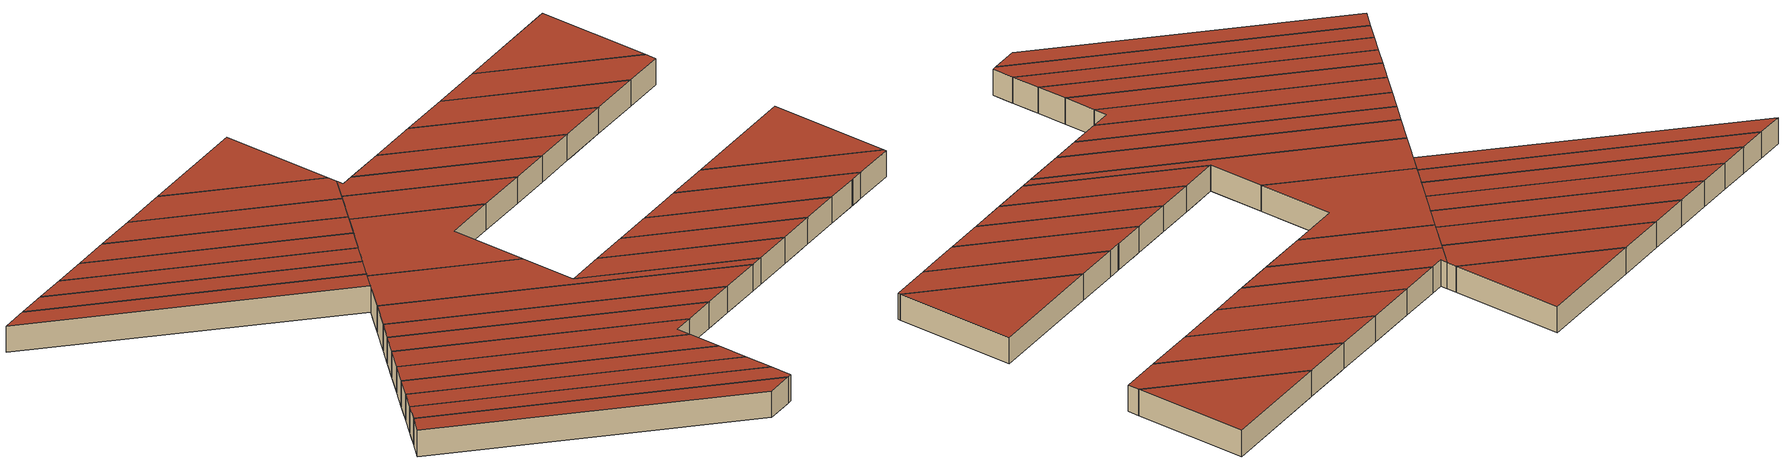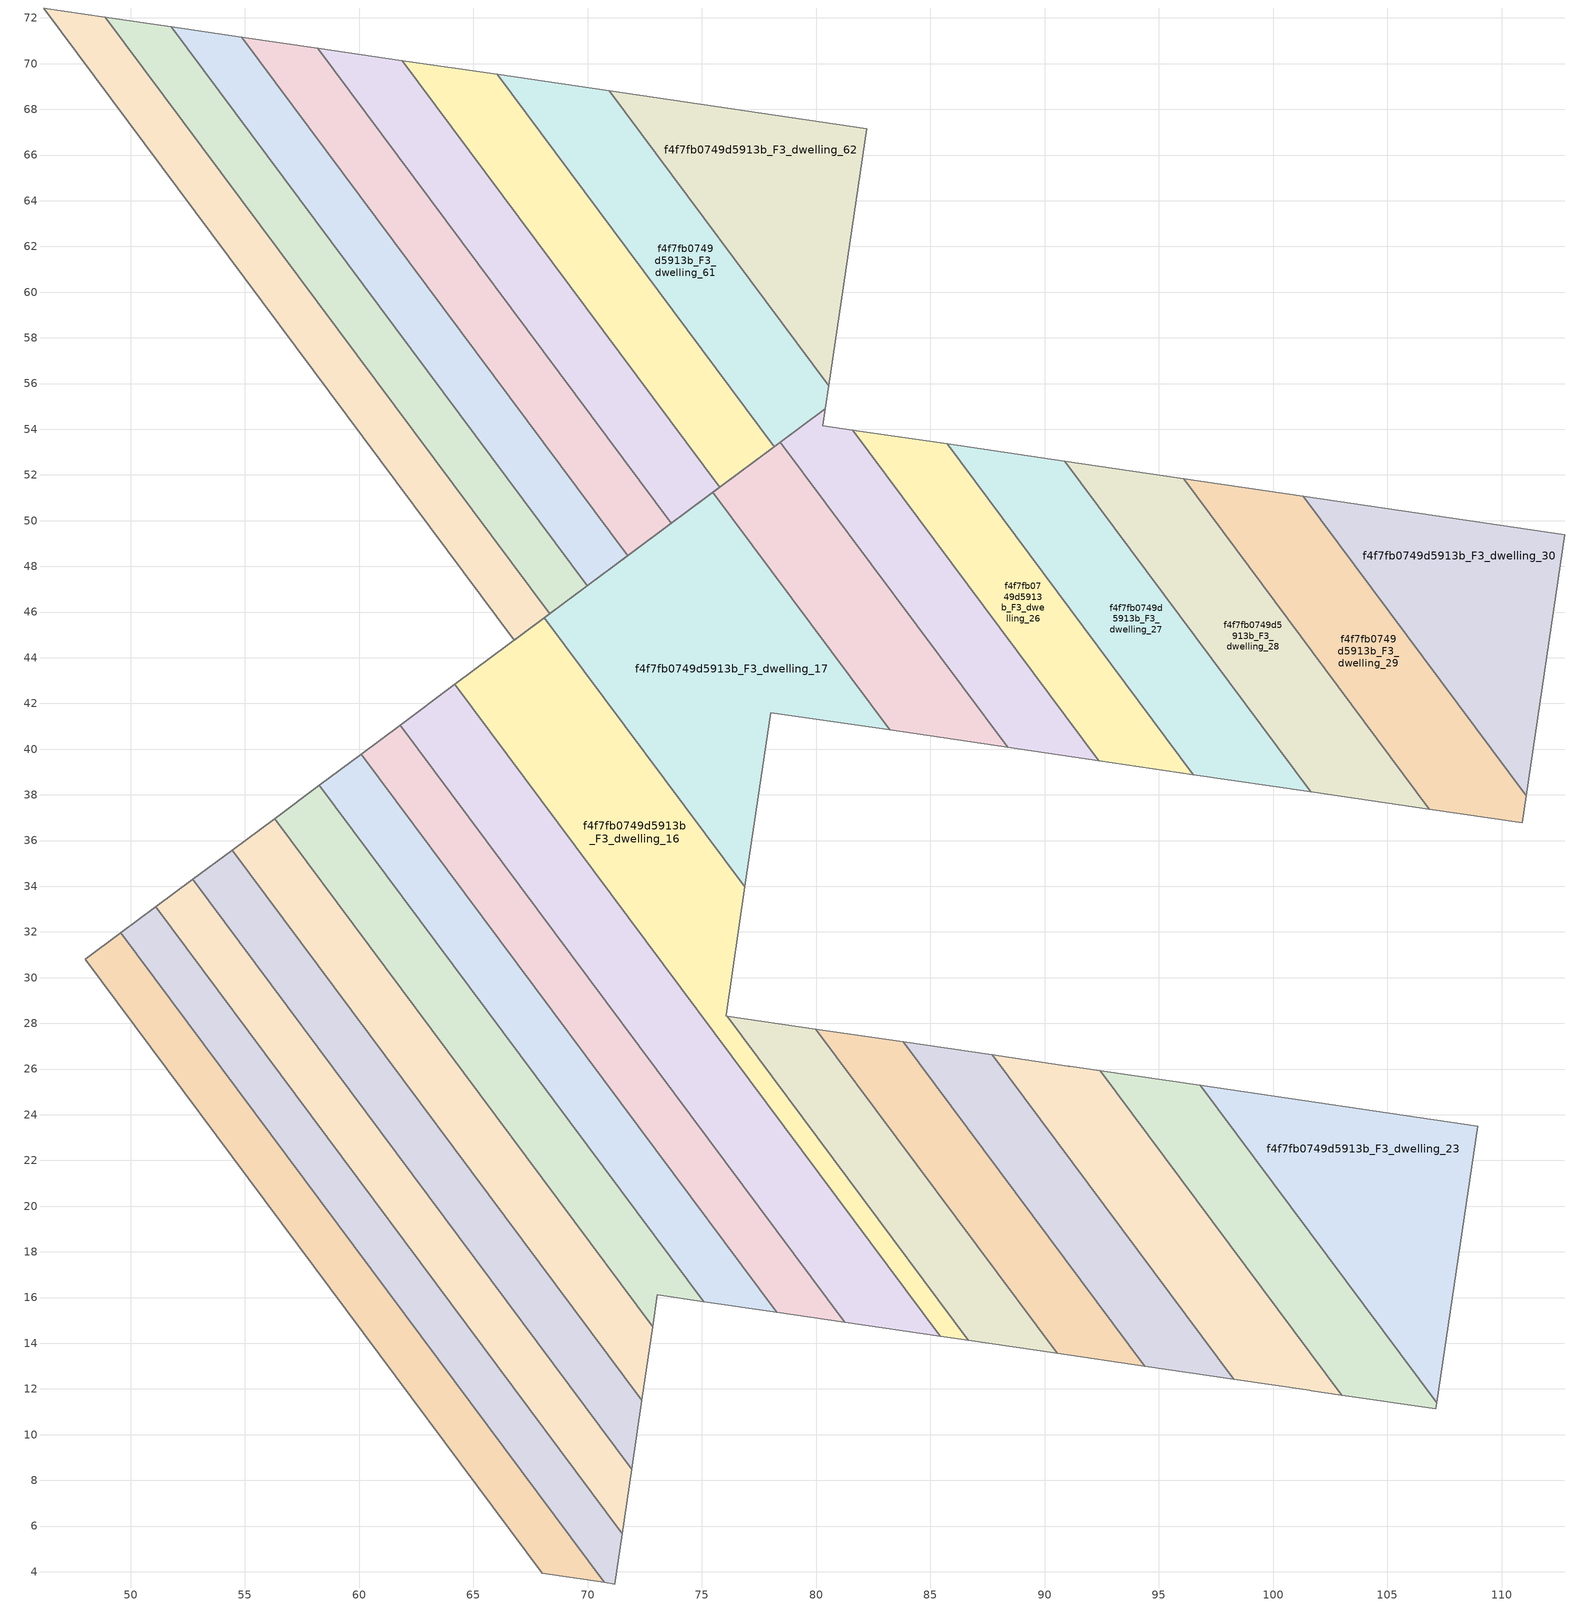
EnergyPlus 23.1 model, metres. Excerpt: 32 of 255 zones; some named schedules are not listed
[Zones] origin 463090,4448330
f4f7fb0749d5913b_F3_dwelling_10
 floor to f4f7fb0749d5913b_F2_dwelling_10 (EU_floor_Construction): 53.84,35.13 72.21,10.44 71.93,8.49 52.72,34.3 z9
 floor to f4f7fb0749d5913b_F2_dwelling_11 (EU_floor_Construction): 54.45,35.58 72.37,11.5 72.21,10.44 53.84,35.13 z9
 wall to f4f7fb0749d5913b_F3_dwelling_11 (EU_wall_Construction): 72.37,11.5 54.45,35.58 z9:12
 wall adiabatic (EU_wall_Construction): 71.93,8.49 72.37,11.5 / 54.45,35.58 52.72,34.3 z9:12
 wall to f4f7fb0749d5913b_F3_dwelling_9 (EU_wall_Construction): 52.72,34.3 71.93,8.49 z9:12
 roof outside (EU_roof_Construction): 71.93,8.49 72.37,11.5 54.45,35.58 52.72,34.3 z12
f4f7fb0749d5913b_F3_dwelling_11
 floor to f4f7fb0749d5913b_F2_dwelling_11 (EU_floor_Construction): 55.59,36.43 72.66,13.49 72.37,11.5 54.45,35.58 z9
 floor to f4f7fb0749d5913b_F2_dwelling_12 (EU_floor_Construction): 56.3,36.96 72.85,14.73 72.66,13.49 55.59,36.43 z9
 wall to f4f7fb0749d5913b_F3_dwelling_12 (EU_wall_Construction): 72.85,14.73 56.3,36.96 z9:12
 wall adiabatic (EU_wall_Construction): 72.37,11.5 72.85,14.73 / 56.3,36.96 54.45,35.58 z9:12
 roof outside (EU_roof_Construction): 72.37,11.5 72.85,14.73 56.3,36.96 54.45,35.58 z12
f4f7fb0749d5913b_F3_dwelling_12
 floor to f4f7fb0749d5913b_F2_dwelling_12 (EU_floor_Construction): 57.48,37.84 73.71,16.02 73.05,16.12 72.85,14.73 56.3,36.96 z9
 floor to f4f7fb0749d5913b_F2_dwelling_13 (EU_floor_Construction): 58.26,38.42 75.08,15.82 73.71,16.02 57.48,37.84 z9
 wall adiabatic (EU_wall_Construction): 58.26,38.42 56.3,36.96 / 72.85,14.73 73.05,16.12 75.08,15.82 z9:12
 wall to f4f7fb0749d5913b_F3_dwelling_13 (EU_wall_Construction): 75.08,15.82 58.26,38.42 z9:12
 roof outside (EU_roof_Construction): 75.08,15.82 58.26,38.42 56.3,36.96 72.85,14.73 73.05,16.12 z12
f4f7fb0749d5913b_F3_dwelling_13
 floor to f4f7fb0749d5913b_F2_dwelling_13 (EU_floor_Construction): 59.31,39.2 76.91,15.56 75.08,15.82 58.26,38.42 z9
 floor to f4f7fb0749d5913b_F2_dwelling_14 (EU_floor_Construction): 60.09,39.78 78.28,15.36 76.91,15.56 59.31,39.2 z9
 wall adiabatic (EU_wall_Construction): 75.08,15.82 78.28,15.36 60.09,39.78 58.26,38.42 z9:12
 roof outside (EU_roof_Construction): 78.28,15.36 60.09,39.78 58.26,38.42 75.08,15.82 z12
f4f7fb0749d5913b_F3_dwelling_14
 floor to f4f7fb0749d5913b_F2_dwelling_14 (EU_floor_Construction): 61.01,40.47 79.88,15.12 78.28,15.36 60.09,39.78 z9
 floor to f4f7fb0749d5913b_F2_dwelling_15 (EU_floor_Construction): 61.8,41.05 81.24,14.92 79.88,15.12 61.01,40.47 z9
 wall to f4f7fb0749d5913b_F3_dwelling_15 (EU_wall_Construction): 81.24,14.92 61.79,41.05 z9:12
 wall adiabatic (EU_wall_Construction): 61.79,41.05 60.09,39.78 78.28,15.36 81.24,14.92 z9:12
 roof outside (EU_roof_Construction): 81.24,14.92 61.79,41.05 60.09,39.78 78.28,15.36 z12
f4f7fb0749d5913b_F3_dwelling_15
 floor to f4f7fb0749d5913b_F2_dwelling_15 (EU_floor_Construction): 62.61,41.65 82.66,14.71 81.24,14.92 61.8,41.05 z9
 floor to f4f7fb0749d5913b_F2_dwelling_16 (EU_floor_Construction): 64.2,42.84 64.11,42.77 85.28,14.33 82.66,14.71 62.61,41.65 z9
 floor to f4f7fb0749d5913b_F2_dwelling_17 (EU_floor_Construction): 64.2,42.84 76,26.97 75.98,26.83 64.11,42.77 z9
 floor to f4f7fb0749d5913b_F2_dwelling_18 (EU_floor_Construction): 76,26.97 85.43,14.31 85.28,14.33 75.98,26.83 z9
 wall to f4f7fb0749d5913b_F3_dwelling_16 (EU_wall_Construction): 85.43,14.31 64.2,42.84 z9:12
 wall adiabatic (EU_wall_Construction): 81.24,14.92 85.43,14.31 / 64.2,42.84 61.79,41.05 z9:12
 roof outside (EU_roof_Construction): 85.43,14.31 64.2,42.84 61.79,41.05 81.24,14.92 z12
f4f7fb0749d5913b_F3_dwelling_16
 floor to f4f7fb0749d5913b_F2_dwelling_17 (EU_floor_Construction): 68.11,45.75 76.88,33.97 76.05,28.33 76.1,28.32 76.18,28.21 76.18,28.16 75.88,28.2 75.84,27.9 75.73,27.92 75.82,27.8 75.76,27.38 76.01,27.04 76,26.97 64.2,42.84 z9
 floor to f4f7fb0749d5913b_F2_dwelling_18 (EU_floor_Construction): 76.18,28.21 86.66,14.13 85.43,14.31 76,26.97 76.01,27.04 75.76,27.38 75.82,27.8 75.73,27.92 75.84,27.9 75.88,28.2 76.18,28.16 z9
 wall to f4f7fb0749d5913b_F3_dwelling_17 (EU_wall_Construction): 76.88,33.97 68.11,45.75 z9:12
 wall adiabatic (EU_wall_Construction): 76.1,28.32 76.05,28.33 76.06,28.38 76.88,33.97 / 85.43,14.31 86.66,14.12 / 68.11,45.75 64.2,42.84 z9:12
 wall to f4f7fb0749d5913b_F3_dwelling_18 (EU_wall_Construction): 86.66,14.12 76.1,28.32 z9:12
 roof outside (EU_roof_Construction): 86.66,14.12 76.1,28.32 76.05,28.33 76.06,28.38 76.88,33.97 68.11,45.75 64.2,42.84 85.43,14.31 z12
f4f7fb0749d5913b_F3_dwelling_17
 floor to f4f7fb0749d5913b_F2_dwelling_25 (EU_floor_Construction): 75.48,51.23 83.21,40.84 78,41.6 77.16,35.86 77.15,35.79 69.15,46.53 z9
 floor to f4f7fb0749d5913b_F2_dwelling_17 (EU_floor_Construction): 69.15,46.53 77.15,35.79 76.88,33.97 68.11,45.75 z9
 wall to f4f7fb0749d5913b_F3_dwelling_24 (EU_wall_Construction): 83.21,40.84 75.48,51.23 z9:12
 wall adiabatic (EU_wall_Construction): 76.88,33.97 78,41.6 83.21,40.84 / 75.48,51.23 68.11,45.75 z9:12
 roof outside (EU_roof_Construction): 76.88,33.97 78,41.6 83.21,40.84 75.48,51.23 68.11,45.75 z12
f4f7fb0749d5913b_F3_dwelling_18
 floor to f4f7fb0749d5913b_F2_dwelling_18 (EU_floor_Construction): 78.88,27.91 89.44,13.72 86.66,14.13 76.18,28.21 76.2,28.3 z9
 floor to f4f7fb0749d5913b_F2_dwelling_19 (EU_floor_Construction): 79.99,27.75 90.56,13.55 89.44,13.72 78.88,27.91 z9
 wall adiabatic (EU_wall_Construction): 79.99,27.75 76.1,28.32 / 86.66,14.12 90.56,13.55 z9:12
 wall to f4f7fb0749d5913b_F3_dwelling_19 (EU_wall_Construction): 90.56,13.55 79.99,27.75 z9:12
 roof outside (EU_roof_Construction): 90.56,13.55 79.99,27.75 76.1,28.32 86.66,14.12 z12
f4f7fb0749d5913b_F3_dwelling_19
 floor to f4f7fb0749d5913b_F2_dwelling_19 (EU_floor_Construction): 82.28,27.41 92.84,13.22 90.56,13.55 79.99,27.75 z9
 floor adiabatic (EU_floor_Construction): 83.81,27.19 94.37,12.99 92.84,13.22 82.28,27.41 z9
 wall adiabatic (EU_wall_Construction): 83.81,27.19 79.99,27.75 / 90.56,13.55 94.37,12.99 z9:12
 wall to f4f7fb0749d5913b_F3_dwelling_20 (EU_wall_Construction): 94.37,12.99 83.81,27.19 z9:12
 roof outside (EU_roof_Construction): 94.37,12.99 83.81,27.19 79.99,27.75 90.56,13.55 z12
f4f7fb0749d5913b_F3_dwelling_20
 floor to f4f7fb0749d5913b_F2_dwelling_21 (EU_floor_Construction): 87.71,26.62 98.27,12.42 96.15,12.74 85.58,26.93 z9
 floor adiabatic (EU_floor_Construction): 85.58,26.93 96.15,12.74 94.37,12.99 83.81,27.19 z9
 wall adiabatic (EU_wall_Construction): 87.71,26.62 83.81,27.19 / 94.37,12.99 98.27,12.42 z9:12
 wall to f4f7fb0749d5913b_F3_dwelling_21 (EU_wall_Construction): 98.27,12.42 87.71,26.62 z9:12
 roof outside (EU_roof_Construction): 98.27,12.42 87.71,26.62 83.81,27.19 94.37,12.99 z12
f4f7fb0749d5913b_F3_dwelling_21
 floor to f4f7fb0749d5913b_F2_dwelling_22 (EU_floor_Construction): 91.82,26.02 102.38,11.82 99.33,12.27 99.26,12.28 88.69,26.47 88.76,26.46 91.04,26.13 91.11,26.12 z9
 floor to f4f7fb0749d5913b_F2_dwelling_21 (EU_floor_Construction): 88.69,26.47 99.26,12.28 98.27,12.42 87.71,26.62 z9
 floor adiabatic (EU_floor_Construction): 92.43,25.92 103,11.73 102.38,11.82 91.82,26.02 z9
 wall adiabatic (EU_wall_Construction): 98.27,12.42 101.6,11.93 101.67,11.92 103,11.73 / 92.43,25.92 91.11,26.12 91.04,26.13 87.71,26.62 z9:12
 wall to f4f7fb0749d5913b_F3_dwelling_22 (EU_wall_Construction): 103,11.73 92.43,25.92 z9:12
 roof outside (EU_roof_Construction): 103,11.73 92.43,25.92 91.11,26.12 91.04,26.13 87.71,26.62 98.27,12.42 101.6,11.93 101.67,11.92 z12
f4f7fb0749d5913b_F3_dwelling_22
 floor adiabatic (EU_floor_Construction): 95.06,25.54 105.62,11.34 103,11.73 92.43,25.92 z9
 floor to f4f7fb0749d5913b_F2_dwelling_24 (EU_floor_Construction): 96.81,25.28 107.15,11.39 107.11,11.13 105.62,11.34 95.06,25.54 z9
 wall to f4f7fb0749d5913b_F3_dwelling_23 (EU_wall_Construction): 107.15,11.39 96.81,25.28 z9:12
 wall adiabatic (EU_wall_Construction): 103,11.73 107.11,11.13 107.15,11.39 / 96.81,25.28 92.43,25.92 z9:12
 roof outside (EU_roof_Construction): 107.11,11.13 107.15,11.39 96.81,25.28 92.43,25.92 103,11.73 z12
f4f7fb0749d5913b_F3_dwelling_23
 floor to f4f7fb0749d5913b_F2_dwelling_24 (EU_floor_Construction): 108.95,23.5 107.15,11.39 96.81,25.28 z9
 wall adiabatic (EU_wall_Construction): 107.15,11.39 108.95,23.5 96.81,25.28 z9:12
 roof outside (EU_roof_Construction): 107.15,11.39 108.95,23.5 96.81,25.28 z12
f4f7fb0749d5913b_F3_dwelling_24
 floor to f4f7fb0749d5913b_F2_dwelling_26 (EU_floor_Construction): 78.44,53.44 88.38,40.08 84.57,40.64 76.26,51.82 77.42,52.68 77.45,52.7 z9
 floor to f4f7fb0749d5913b_F2_dwelling_25 (EU_floor_Construction): 76.26,51.82 84.57,40.64 83.21,40.84 75.48,51.23 75.78,51.46 75.82,51.49 z9
 wall to f4f7fb0749d5913b_F3_dwelling_25 (EU_wall_Construction): 88.38,40.08 78.44,53.44 z9:12
 wall adiabatic (EU_wall_Construction): 83.21,40.84 88.38,40.08 / 78.44,53.44 75.48,51.23 z9:12
 roof outside (EU_roof_Construction): 88.38,40.08 78.44,53.44 75.48,51.23 83.21,40.84 z12
f4f7fb0749d5913b_F3_dwelling_25
 floor to f4f7fb0749d5913b_F2_dwelling_26 (EU_floor_Construction): 81.6,53.96 92.37,39.5 88.38,40.08 78.44,53.44 80.4,54.89 80.29,54.16 z9
 wall adiabatic (EU_wall_Construction): 81.6,53.96 80.29,54.16 80.4,54.89 78.44,53.44 / 88.38,40.08 92.37,39.5 z9:12
 wall to f4f7fb0749d5913b_F3_dwelling_26 (EU_wall_Construction): 92.37,39.5 81.6,53.96 z9:12
 roof outside (EU_roof_Construction): 92.37,39.5 81.6,53.96 80.29,54.16 80.4,54.89 78.44,53.44 88.38,40.08 z12
f4f7fb0749d5913b_F3_dwelling_26
 floor adiabatic (EU_floor_Construction): 85.75,53.36 96.52,38.89 92.37,39.5 81.6,53.96 z9
 wall adiabatic (EU_wall_Construction): 85.75,53.36 81.6,53.96 / 92.37,39.5 96.52,38.89 z9:12
 wall to f4f7fb0749d5913b_F3_dwelling_27 (EU_wall_Construction): 96.52,38.89 85.75,53.36 z9:12
 roof outside (EU_roof_Construction): 96.52,38.89 85.75,53.36 81.6,53.96 92.37,39.5 z12
f4f7fb0749d5913b_F3_dwelling_27
 floor to f4f7fb0749d5913b_F2_dwelling_28 (EU_floor_Construction): 90.89,52.6 101.65,38.14 97.12,38.8 86.36,53.27 z9
 floor to f4f7fb0749d5913b_F2_dwelling_27 (EU_floor_Construction): 86.36,53.27 97.12,38.8 96.51,38.89 85.75,53.36 z9
 wall adiabatic (EU_wall_Construction): 90.89,52.6 85.75,53.36 / 96.52,38.89 101.66,38.14 z9:12
 wall to f4f7fb0749d5913b_F3_dwelling_28 (EU_wall_Construction): 101.66,38.14 90.89,52.6 z9:12
 roof outside (EU_roof_Construction): 101.66,38.14 90.89,52.6 85.75,53.36 96.52,38.89 z12
f4f7fb0749d5913b_F3_dwelling_28
 floor adiabatic (EU_floor_Construction): 96.08,51.84 106.84,37.38 102.14,38.07 91.38,52.53 z9
 floor to f4f7fb0749d5913b_F2_dwelling_28 (EU_floor_Construction): 91.38,52.53 102.14,38.07 101.65,38.14 90.89,52.6 z9
 wall adiabatic (EU_wall_Construction): 96.08,51.84 90.89,52.6 / 101.66,38.14 106.84,37.38 z9:12
 wall to f4f7fb0749d5913b_F3_dwelling_29 (EU_wall_Construction): 106.84,37.38 96.08,51.84 z9:12
 roof outside (EU_roof_Construction): 106.84,37.38 96.08,51.84 90.89,52.6 101.66,38.14 z12
f4f7fb0749d5913b_F3_dwelling_29
 floor to f4f7fb0749d5913b_F2_dwelling_30 (EU_floor_Construction): 101.32,51.07 111.08,37.96 110.91,36.78 107.17,37.33 96.4,51.79 z9
 floor adiabatic (EU_floor_Construction): 96.4,51.79 107.17,37.33 106.84,37.38 96.08,51.84 z9
 wall adiabatic (EU_wall_Construction): 106.84,37.38 110.91,36.78 111.08,37.96 / 101.32,51.07 96.08,51.84 z9:12
 wall to f4f7fb0749d5913b_F3_dwelling_30 (EU_wall_Construction): 111.08,37.96 101.32,51.07 z9:12
 roof outside (EU_roof_Construction): 110.91,36.78 111.08,37.96 101.32,51.07 96.08,51.84 106.84,37.38 z12
f4f7fb0749d5913b_F3_dwelling_30
 floor to f4f7fb0749d5913b_F2_dwelling_31 (EU_floor_Construction): 112.77,49.39 111.11,38.14 101.5,51.04 z9
 floor to f4f7fb0749d5913b_F2_dwelling_30 (EU_floor_Construction): 101.5,51.04 111.11,38.14 111.08,37.96 101.32,51.07 z9
 wall adiabatic (EU_wall_Construction): 111.08,37.96 112.77,49.39 101.32,51.07 z9:12
 roof outside (EU_roof_Construction): 111.08,37.96 112.77,49.39 101.32,51.07 z12
f4f7fb0749d5913b_F3_dwelling_55
 floor to f4f7fb0749d5913b_F2_dwelling_56 (EU_floor_Construction): 48.9,72.04 68.34,45.92 66.79,44.77 46.19,72.44 z9
 wall to f4f7fb0749d5913b_F3_dwelling_54 (EU_wall_Construction): 46.19,72.44 66.79,44.77 z9:12
 wall adiabatic (EU_wall_Construction): 48.9,72.04 46.19,72.44 / 66.79,44.77 68.34,45.92 z9:12
 wall to f4f7fb0749d5913b_F3_dwelling_56 (EU_wall_Construction): 68.34,45.92 48.9,72.04 z9:12
 roof outside (EU_roof_Construction): 68.34,45.92 48.9,72.04 46.19,72.44 66.79,44.77 z12
f4f7fb0749d5913b_F3_dwelling_56
 floor to f4f7fb0749d5913b_F2_dwelling_57 (EU_floor_Construction): 51.77,71.62 69.98,47.15 68.34,45.92 48.9,72.04 z9
 wall adiabatic (EU_wall_Construction): 51.77,71.62 48.9,72.04 / 68.34,45.92 69.98,47.15 z9:12
 wall to f4f7fb0749d5913b_F3_dwelling_57 (EU_wall_Construction): 69.98,47.15 51.77,71.62 z9:12
 roof outside (EU_roof_Construction): 69.98,47.15 51.77,71.62 48.9,72.04 68.34,45.92 z12
f4f7fb0749d5913b_F3_dwelling_57
 floor to f4f7fb0749d5913b_F2_dwelling_58 (EU_floor_Construction): 54.85,71.17 71.75,48.46 69.98,47.15 51.77,71.62 z9
 wall adiabatic (EU_wall_Construction): 54.85,71.17 51.77,71.62 / 69.98,47.15 71.75,48.46 z9:12
 wall to f4f7fb0749d5913b_F3_dwelling_58 (EU_wall_Construction): 71.75,48.46 54.85,71.17 z9:12
 roof outside (EU_roof_Construction): 71.75,48.46 54.85,71.17 51.77,71.62 69.98,47.15 z12
f4f7fb0749d5913b_F3_dwelling_58
 floor to f4f7fb0749d5913b_F2_dwelling_59 (EU_floor_Construction): 58.2,70.68 73.67,49.89 71.75,48.46 54.85,71.17 z9
 wall adiabatic (EU_wall_Construction): 58.2,70.68 54.85,71.17 / 71.75,48.46 73.67,49.89 z9:12
 wall to f4f7fb0749d5913b_F3_dwelling_59 (EU_wall_Construction): 73.67,49.89 58.2,70.68 z9:12
 roof outside (EU_roof_Construction): 73.67,49.89 58.2,70.68 54.85,71.17 71.75,48.46 z12
f4f7fb0749d5913b_F3_dwelling_59
 floor to f4f7fb0749d5913b_F2_dwelling_60 (EU_floor_Construction): 61.88,70.14 75.78,51.46 73.67,49.89 58.2,70.68 z9
 wall adiabatic (EU_wall_Construction): 61.88,70.14 58.2,70.68 / 73.67,49.89 75.78,51.46 z9:12
 wall to f4f7fb0749d5913b_F3_dwelling_60 (EU_wall_Construction): 75.78,51.46 61.88,70.14 z9:12
 roof outside (EU_roof_Construction): 75.78,51.46 61.88,70.14 58.2,70.68 73.67,49.89 z12
f4f7fb0749d5913b_F3_dwelling_60
 floor to f4f7fb0749d5913b_F2_dwelling_61 (EU_floor_Construction): 66.04,69.53 78.16,53.23 75.78,51.46 61.88,70.14 z9
 wall adiabatic (EU_wall_Construction): 66.04,69.53 61.88,70.14 / 75.78,51.46 78.16,53.23 z9:12
 wall to f4f7fb0749d5913b_F3_dwelling_61 (EU_wall_Construction): 78.16,53.23 66.04,69.53 z9:12
 roof outside (EU_roof_Construction): 78.16,53.23 66.04,69.53 61.88,70.14 75.78,51.46 z12
f4f7fb0749d5913b_F3_dwelling_61
 floor to f4f7fb0749d5913b_F2_dwelling_62 (EU_floor_Construction): 70.94,68.81 80.54,55.9 80.4,54.89 78.16,53.23 66.04,69.53 z9
 wall adiabatic (EU_wall_Construction): 78.16,53.23 80.4,54.89 80.54,55.9 / 70.94,68.81 66.04,69.53 z9:12
 wall to f4f7fb0749d5913b_F3_dwelling_62 (EU_wall_Construction): 80.54,55.9 70.94,68.81 z9:12
 roof outside (EU_roof_Construction): 80.4,54.89 80.54,55.9 70.94,68.81 66.04,69.53 78.16,53.23 z12
f4f7fb0749d5913b_F3_dwelling_62
 floor to f4f7fb0749d5913b_F2_dwelling_63 (EU_floor_Construction): 82.21,67.16 80.54,55.9 70.94,68.81 z9
 wall adiabatic (EU_wall_Construction): 80.54,55.9 82.21,67.16 70.94,68.81 z9:12
 roof outside (EU_roof_Construction): 80.54,55.9 82.21,67.16 70.94,68.81 z12
f4f7fb0749d5913b_F3_dwelling_7
 floor to f4f7fb0749d5913b_F2_dwelling_7 (EU_floor_Construction): 49.19,31.67 70.07,3.63 68.02,3.93 48.02,30.8 z9
 floor to f4f7fb0749d5913b_F2_dwelling_8 (EU_floor_Construction): 49.58,31.96 70.73,3.53 70.07,3.63 49.19,31.67 z9
 wall to f4f7fb0749d5913b_F3_dwelling_8 (EU_wall_Construction): 70.73,3.53 49.58,31.96 z9:12
 wall adiabatic (EU_wall_Construction): 68.02,3.93 70.73,3.53 / 49.58,31.96 48.02,30.8 z9:12
 wall to f4f7fb0749d5913b_F3_dwelling_6 (EU_wall_Construction): 48.02,30.8 68.02,3.93 z9:12
 roof outside (EU_roof_Construction): 70.73,3.53 49.58,31.96 48.02,30.8 68.02,3.93 z12
f4f7fb0749d5913b_F3_dwelling_8
 floor to f4f7fb0749d5913b_F2_dwelling_8 (EU_floor_Construction): 50.67,32.77 71.4,4.91 71.19,3.46 70.73,3.53 49.58,31.96 z9
 floor to f4f7fb0749d5913b_F2_dwelling_9 (EU_floor_Construction): 51.1,33.09 71.51,5.67 71.4,4.91 50.67,32.77 z9
 wall adiabatic (EU_wall_Construction): 51.1,33.09 49.58,31.96 / 70.73,3.53 71.19,3.46 71.51,5.67 z9:12
 wall to f4f7fb0749d5913b_F3_dwelling_9 (EU_wall_Construction): 71.51,5.67 51.1,33.09 z9:12
 roof outside (EU_roof_Construction): 71.19,3.46 71.51,5.67 51.1,33.09 49.58,31.96 70.73,3.53 z12
f4f7fb0749d5913b_F3_dwelling_9
 floor to f4f7fb0749d5913b_F2_dwelling_9 (EU_floor_Construction): 52.21,33.91 71.79,7.59 71.51,5.67 51.1,33.09 z9
 floor to f4f7fb0749d5913b_F2_dwelling_10 (EU_floor_Construction): 52.72,34.3 71.93,8.49 71.79,7.59 52.21,33.91 z9
 wall adiabatic (EU_wall_Construction): 71.51,5.67 71.93,8.49 / 52.72,34.3 51.1,33.09 z9:12
 roof outside (EU_roof_Construction): 71.51,5.67 71.93,8.49 52.72,34.3 51.1,33.09 z12
[Building]
EU S2 Campaign: North Axis=0; Terrain=City; Solar Distribution=FullExterior
[Site:Location]
Yerevan-Zvartnots.Intl.AP: Latitude=40.15; Longitude=44.383; Time Zone=4; Elevation=854
[SizingPeriod:WeatherFileDays]
AnnualSizingPeriod: Begin Month=1; Begin Day of Month=1; End Month=12; End Day of Month=31; Day of Week for Start Day=Monday; Use Weather File Daylight Saving Period=No; Use Weather File Rain and Snow Indicators=No
[MATERIAL]
EU_InternalMass_Material: Roughness=MediumRough; Thickness=0.1; Conductivity=1; Density=1800; Specific Heat=900; Thermal Absorptance=0.9; Solar Absorptance=0.7; Visible Absorptance=0.7
[MATERIAL:NOMASS] Roughness=MediumRough; Thermal Absorptance=0.9; Solar Absorptance=0.7; Visible Absorptance=0.7
Name | Thermal Resistance
EU_wall_NoMass | 1.08488
EU_roof_NoMass | 1.50123
EU_floor_NoMass | 0.493739
[CONSTRUCTION]
EU_wall_Construction: EU_wall_NoMass
EU_roof_Construction: EU_roof_NoMass
EU_floor_Construction: EU_floor_NoMass
EU_InternalMass_Construction: EU_InternalMass_Material
[ZONE] Type=1; Multiplier=1; Ceiling Height=autocalculate; Floor Area=autocalculate; Part of Total Floor Area=Yes
Name | Volume
f4f7fb0749d5913b_F3_dwelling_10 | 200.634
f4f7fb0749d5913b_F3_dwelling_11 | 200.549
f4f7fb0749d5913b_F3_dwelling_12 | 200.558
f4f7fb0749d5913b_F3_dwelling_13 | 200.543
f4f7fb0749d5913b_F3_dwelling_14 | 200.569
f4f7fb0749d5913b_F3_dwelling_15 | 305.764
f4f7fb0749d5913b_F3_dwelling_16 | 295.52
f4f7fb0749d5913b_F3_dwelling_17 | 319.749
f4f7fb0749d5913b_F3_dwelling_18 | 147.716
f4f7fb0749d5913b_F3_dwelling_19 | 144.732
f4f7fb0749d5913b_F3_dwelling_20 | 147.974
f4f7fb0749d5913b_F3_dwelling_21 | 179.305
f4f7fb0749d5913b_F3_dwelling_22 | 166.009
f4f7fb0749d5913b_F3_dwelling_23 | 225.285
f4f7fb0749d5913b_F3_dwelling_24 | 164.028
f4f7fb0749d5913b_F3_dwelling_25 | 152.151
f4f7fb0749d5913b_F3_dwelling_26 | 160.322
f4f7fb0749d5913b_F3_dwelling_27 | 198.729
f4f7fb0749d5913b_F3_dwelling_28 | 200.55
f4f7fb0749d5913b_F3_dwelling_29 | 200.551
f4f7fb0749d5913b_F3_dwelling_30 | 200.554
f4f7fb0749d5913b_F3_dwelling_55 | 194.277
f4f7fb0749d5913b_F3_dwelling_56 | 194.307
f4f7fb0749d5913b_F3_dwelling_57 | 194.298
f4f7fb0749d5913b_F3_dwelling_58 | 194.244
f4f7fb0749d5913b_F3_dwelling_59 | 194.293
f4f7fb0749d5913b_F3_dwelling_60 | 194.303
f4f7fb0749d5913b_F3_dwelling_61 | 194.331
f4f7fb0749d5913b_F3_dwelling_62 | 194.28
f4f7fb0749d5913b_F3_dwelling_7 | 200.606
f4f7fb0749d5913b_F3_dwelling_8 | 200.538
f4f7fb0749d5913b_F3_dwelling_9 | 200.516
[INTERNALMASS] Construction=EU_InternalMass_Construction
Name | Zone or ZoneList | Surface Area
f4f7fb0749d5913b_F3_dwelling_7_EU_InternalMass | f4f7fb0749d5913b_F3_dwelling_7 | 66.8685
f4f7fb0749d5913b_F3_dwelling_8_EU_InternalMass | f4f7fb0749d5913b_F3_dwelling_8 | 66.8459
f4f7fb0749d5913b_F3_dwelling_9_EU_InternalMass | f4f7fb0749d5913b_F3_dwelling_9 | 66.8386
f4f7fb0749d5913b_F3_dwelling_10_EU_InternalMass | f4f7fb0749d5913b_F3_dwelling_10 | 66.878
f4f7fb0749d5913b_F3_dwelling_11_EU_InternalMass | f4f7fb0749d5913b_F3_dwelling_11 | 66.8498
f4f7fb0749d5913b_F3_dwelling_12_EU_InternalMass | f4f7fb0749d5913b_F3_dwelling_12 | 66.8523
f4f7fb0749d5913b_F3_dwelling_13_EU_InternalMass | f4f7fb0749d5913b_F3_dwelling_13 | 66.8476
f4f7fb0749d5913b_F3_dwelling_14_EU_InternalMass | f4f7fb0749d5913b_F3_dwelling_14 | 66.8563
f4f7fb0749d5913b_F3_dwelling_15_EU_InternalMass | f4f7fb0749d5913b_F3_dwelling_15 | 101.928
f4f7fb0749d5913b_F3_dwelling_16_EU_InternalMass | f4f7fb0749d5913b_F3_dwelling_16 | 98.5042
f4f7fb0749d5913b_F3_dwelling_17_EU_InternalMass | f4f7fb0749d5913b_F3_dwelling_17 | 106.587
f4f7fb0749d5913b_F3_dwelling_18_EU_InternalMass | f4f7fb0749d5913b_F3_dwelling_18 | 49.2466
f4f7fb0749d5913b_F3_dwelling_19_EU_InternalMass | f4f7fb0749d5913b_F3_dwelling_19 | 48.2485
f4f7fb0749d5913b_F3_dwelling_20_EU_InternalMass | f4f7fb0749d5913b_F3_dwelling_20 | 49.3129
f4f7fb0749d5913b_F3_dwelling_21_EU_InternalMass | f4f7fb0749d5913b_F3_dwelling_21 | 59.7735
f4f7fb0749d5913b_F3_dwelling_22_EU_InternalMass | f4f7fb0749d5913b_F3_dwelling_22 | 55.3372
f4f7fb0749d5913b_F3_dwelling_23_EU_InternalMass | f4f7fb0749d5913b_F3_dwelling_23 | 75.0932
f4f7fb0749d5913b_F3_dwelling_24_EU_InternalMass | f4f7fb0749d5913b_F3_dwelling_24 | 54.6756
f4f7fb0749d5913b_F3_dwelling_25_EU_InternalMass | f4f7fb0749d5913b_F3_dwelling_25 | 50.7115
f4f7fb0749d5913b_F3_dwelling_26_EU_InternalMass | f4f7fb0749d5913b_F3_dwelling_26 | 53.4406
f4f7fb0749d5913b_F3_dwelling_27_EU_InternalMass | f4f7fb0749d5913b_F3_dwelling_27 | 66.243
f4f7fb0749d5913b_F3_dwelling_28_EU_InternalMass | f4f7fb0749d5913b_F3_dwelling_28 | 66.8499
f4f7fb0749d5913b_F3_dwelling_29_EU_InternalMass | f4f7fb0749d5913b_F3_dwelling_29 | 66.8507
f4f7fb0749d5913b_F3_dwelling_30_EU_InternalMass | f4f7fb0749d5913b_F3_dwelling_30 | 66.8513
f4f7fb0749d5913b_F3_dwelling_55_EU_InternalMass | f4f7fb0749d5913b_F3_dwelling_55 | 64.7588
f4f7fb0749d5913b_F3_dwelling_56_EU_InternalMass | f4f7fb0749d5913b_F3_dwelling_56 | 64.7691
f4f7fb0749d5913b_F3_dwelling_57_EU_InternalMass | f4f7fb0749d5913b_F3_dwelling_57 | 64.7659
f4f7fb0749d5913b_F3_dwelling_58_EU_InternalMass | f4f7fb0749d5913b_F3_dwelling_58 | 64.7479
f4f7fb0749d5913b_F3_dwelling_59_EU_InternalMass | f4f7fb0749d5913b_F3_dwelling_59 | 64.7647
f4f7fb0749d5913b_F3_dwelling_60_EU_InternalMass | f4f7fb0749d5913b_F3_dwelling_60 | 64.7676
f4f7fb0749d5913b_F3_dwelling_61_EU_InternalMass | f4f7fb0749d5913b_F3_dwelling_61 | 64.7771
f4f7fb0749d5913b_F3_dwelling_62_EU_InternalMass | f4f7fb0749d5913b_F3_dwelling_62 | 64.7601
[OTHEREQUIPMENT] Fuel Type=Electricity; Design Level Calculation Method=Watts/Area; Power per Zone Floor Area=1; Fraction Latent=0; Fraction Radiant=0; Fraction Lost=0; Carbon Dioxide Generation Rate=0; EndUse Subcategory=EU_Step8_InternalGains
Name | Zone or ZoneList or Space or SpaceList | Schedule
EU_Step8_InternalGain_f4f7fb0749d5913b_F3_dwelling_7_f000 | f4f7fb0749d5913b_F3_dwelling_7 | EU_Step8_GainSchedule_f4f7fb0749d5913b_F3_dwelling_7_f000
EU_Step8_InternalGain_f4f7fb0749d5913b_F3_dwelling_8_f000 | f4f7fb0749d5913b_F3_dwelling_8 | EU_Step8_GainSchedule_f4f7fb0749d5913b_F3_dwelling_8_f000
EU_Step8_InternalGain_f4f7fb0749d5913b_F3_dwelling_9_f000 | f4f7fb0749d5913b_F3_dwelling_9 | EU_Step8_GainSchedule_f4f7fb0749d5913b_F3_dwelling_9_f000
EU_Step8_InternalGain_f4f7fb0749d5913b_F3_dwelling_10_f000 | f4f7fb0749d5913b_F3_dwelling_10 | EU_Step8_GainSchedule_f4f7fb0749d5913b_F3_dwelling_10_f000
EU_Step8_InternalGain_f4f7fb0749d5913b_F3_dwelling_11_f000 | f4f7fb0749d5913b_F3_dwelling_11 | EU_Step8_GainSchedule_f4f7fb0749d5913b_F3_dwelling_11_f000
EU_Step8_InternalGain_f4f7fb0749d5913b_F3_dwelling_12_f000 | f4f7fb0749d5913b_F3_dwelling_12 | EU_Step8_GainSchedule_f4f7fb0749d5913b_F3_dwelling_12_f000
EU_Step8_InternalGain_f4f7fb0749d5913b_F3_dwelling_13_f000 | f4f7fb0749d5913b_F3_dwelling_13 | EU_Step8_GainSchedule_f4f7fb0749d5913b_F3_dwelling_13_f000
EU_Step8_InternalGain_f4f7fb0749d5913b_F3_dwelling_14_f000 | f4f7fb0749d5913b_F3_dwelling_14 | EU_Step8_GainSchedule_f4f7fb0749d5913b_F3_dwelling_14_f000
EU_Step8_InternalGain_f4f7fb0749d5913b_F3_dwelling_15_f000 | f4f7fb0749d5913b_F3_dwelling_15 | EU_Step8_GainSchedule_f4f7fb0749d5913b_F3_dwelling_15_f000
EU_Step8_InternalGain_f4f7fb0749d5913b_F3_dwelling_16_f000 | f4f7fb0749d5913b_F3_dwelling_16 | EU_Step8_GainSchedule_f4f7fb0749d5913b_F3_dwelling_16_f000
EU_Step8_InternalGain_f4f7fb0749d5913b_F3_dwelling_17_f000 | f4f7fb0749d5913b_F3_dwelling_17 | EU_Step8_GainSchedule_f4f7fb0749d5913b_F3_dwelling_17_f000
EU_Step8_InternalGain_f4f7fb0749d5913b_F3_dwelling_18_f000 | f4f7fb0749d5913b_F3_dwelling_18 | EU_Step8_GainSchedule_f4f7fb0749d5913b_F3_dwelling_18_f000
EU_Step8_InternalGain_f4f7fb0749d5913b_F3_dwelling_19_f000 | f4f7fb0749d5913b_F3_dwelling_19 | EU_Step8_GainSchedule_f4f7fb0749d5913b_F3_dwelling_19_f000
EU_Step8_InternalGain_f4f7fb0749d5913b_F3_dwelling_20_f000 | f4f7fb0749d5913b_F3_dwelling_20 | EU_Step8_GainSchedule_f4f7fb0749d5913b_F3_dwelling_20_f000
EU_Step8_InternalGain_f4f7fb0749d5913b_F3_dwelling_21_f000 | f4f7fb0749d5913b_F3_dwelling_21 | EU_Step8_GainSchedule_f4f7fb0749d5913b_F3_dwelling_21_f000
EU_Step8_InternalGain_f4f7fb0749d5913b_F3_dwelling_22_f000 | f4f7fb0749d5913b_F3_dwelling_22 | EU_Step8_GainSchedule_f4f7fb0749d5913b_F3_dwelling_22_f000
EU_Step8_InternalGain_f4f7fb0749d5913b_F3_dwelling_23_f000 | f4f7fb0749d5913b_F3_dwelling_23 | EU_Step8_GainSchedule_f4f7fb0749d5913b_F3_dwelling_23_f000
EU_Step8_InternalGain_f4f7fb0749d5913b_F3_dwelling_24_f000 | f4f7fb0749d5913b_F3_dwelling_24 | EU_Step8_GainSchedule_f4f7fb0749d5913b_F3_dwelling_24_f000
EU_Step8_InternalGain_f4f7fb0749d5913b_F3_dwelling_25_f000 | f4f7fb0749d5913b_F3_dwelling_25 | EU_Step8_GainSchedule_f4f7fb0749d5913b_F3_dwelling_25_f000
EU_Step8_InternalGain_f4f7fb0749d5913b_F3_dwelling_26_f000 | f4f7fb0749d5913b_F3_dwelling_26 | EU_Step8_GainSchedule_f4f7fb0749d5913b_F3_dwelling_26_f000
EU_Step8_InternalGain_f4f7fb0749d5913b_F3_dwelling_27_f000 | f4f7fb0749d5913b_F3_dwelling_27 | EU_Step8_GainSchedule_f4f7fb0749d5913b_F3_dwelling_27_f000
EU_Step8_InternalGain_f4f7fb0749d5913b_F3_dwelling_28_f000 | f4f7fb0749d5913b_F3_dwelling_28 | EU_Step8_GainSchedule_f4f7fb0749d5913b_F3_dwelling_28_f000
EU_Step8_InternalGain_f4f7fb0749d5913b_F3_dwelling_29_f000 | f4f7fb0749d5913b_F3_dwelling_29 | EU_Step8_GainSchedule_f4f7fb0749d5913b_F3_dwelling_29_f000
EU_Step8_InternalGain_f4f7fb0749d5913b_F3_dwelling_30_f000 | f4f7fb0749d5913b_F3_dwelling_30 | EU_Step8_GainSchedule_f4f7fb0749d5913b_F3_dwelling_30_f000
EU_Step8_InternalGain_f4f7fb0749d5913b_F3_dwelling_55_f000 | f4f7fb0749d5913b_F3_dwelling_55 | EU_Step8_GainSchedule_f4f7fb0749d5913b_F3_dwelling_55_f000
EU_Step8_InternalGain_f4f7fb0749d5913b_F3_dwelling_56_f000 | f4f7fb0749d5913b_F3_dwelling_56 | EU_Step8_GainSchedule_f4f7fb0749d5913b_F3_dwelling_56_f000
EU_Step8_InternalGain_f4f7fb0749d5913b_F3_dwelling_57_f000 | f4f7fb0749d5913b_F3_dwelling_57 | EU_Step8_GainSchedule_f4f7fb0749d5913b_F3_dwelling_57_f000
EU_Step8_InternalGain_f4f7fb0749d5913b_F3_dwelling_58_f000 | f4f7fb0749d5913b_F3_dwelling_58 | EU_Step8_GainSchedule_f4f7fb0749d5913b_F3_dwelling_58_f000
EU_Step8_InternalGain_f4f7fb0749d5913b_F3_dwelling_59_f000 | f4f7fb0749d5913b_F3_dwelling_59 | EU_Step8_GainSchedule_f4f7fb0749d5913b_F3_dwelling_59_f000
EU_Step8_InternalGain_f4f7fb0749d5913b_F3_dwelling_60_f000 | f4f7fb0749d5913b_F3_dwelling_60 | EU_Step8_GainSchedule_f4f7fb0749d5913b_F3_dwelling_60_f000
EU_Step8_InternalGain_f4f7fb0749d5913b_F3_dwelling_61_f000 | f4f7fb0749d5913b_F3_dwelling_61 | EU_Step8_GainSchedule_f4f7fb0749d5913b_F3_dwelling_61_f000
EU_Step8_InternalGain_f4f7fb0749d5913b_F3_dwelling_62_f000 | f4f7fb0749d5913b_F3_dwelling_62 | EU_Step8_GainSchedule_f4f7fb0749d5913b_F3_dwelling_62_f000
[ZONEVENTILATION:DESIGNFLOWRATE] Schedule=EU_AlwaysOn; Design Flow Rate Calculation Method=AirChanges/Hour; Air Changes per Hour=0.540096; Ventilation Type=Natural; Fan Pressure Rise=0; Fan Total Efficiency=1; Constant Term Coefficient=1; Temperature Term Coefficient=0; Velocity Term Coefficient=0; Velocity Squared Term Coefficient=0; Minimum Indoor Temperature=-100; Maximum Indoor Temperature=100; Delta Temperature=-100; Minimum Outdoor Temperature=-100; Maximum Outdoor Temperature=100; Maximum Wind Speed=40
Name | Zone or ZoneList or Space or SpaceList
EU_ConstantAir_f4f7fb0749d5913b_F3_dwelling_7 | f4f7fb0749d5913b_F3_dwelling_7
EU_ConstantAir_f4f7fb0749d5913b_F3_dwelling_8 | f4f7fb0749d5913b_F3_dwelling_8
EU_ConstantAir_f4f7fb0749d5913b_F3_dwelling_9 | f4f7fb0749d5913b_F3_dwelling_9
EU_ConstantAir_f4f7fb0749d5913b_F3_dwelling_10 | f4f7fb0749d5913b_F3_dwelling_10
EU_ConstantAir_f4f7fb0749d5913b_F3_dwelling_11 | f4f7fb0749d5913b_F3_dwelling_11
EU_ConstantAir_f4f7fb0749d5913b_F3_dwelling_12 | f4f7fb0749d5913b_F3_dwelling_12
EU_ConstantAir_f4f7fb0749d5913b_F3_dwelling_13 | f4f7fb0749d5913b_F3_dwelling_13
EU_ConstantAir_f4f7fb0749d5913b_F3_dwelling_14 | f4f7fb0749d5913b_F3_dwelling_14
EU_ConstantAir_f4f7fb0749d5913b_F3_dwelling_15 | f4f7fb0749d5913b_F3_dwelling_15
EU_ConstantAir_f4f7fb0749d5913b_F3_dwelling_16 | f4f7fb0749d5913b_F3_dwelling_16
EU_ConstantAir_f4f7fb0749d5913b_F3_dwelling_17 | f4f7fb0749d5913b_F3_dwelling_17
EU_ConstantAir_f4f7fb0749d5913b_F3_dwelling_18 | f4f7fb0749d5913b_F3_dwelling_18
EU_ConstantAir_f4f7fb0749d5913b_F3_dwelling_19 | f4f7fb0749d5913b_F3_dwelling_19
EU_ConstantAir_f4f7fb0749d5913b_F3_dwelling_20 | f4f7fb0749d5913b_F3_dwelling_20
EU_ConstantAir_f4f7fb0749d5913b_F3_dwelling_21 | f4f7fb0749d5913b_F3_dwelling_21
EU_ConstantAir_f4f7fb0749d5913b_F3_dwelling_22 | f4f7fb0749d5913b_F3_dwelling_22
EU_ConstantAir_f4f7fb0749d5913b_F3_dwelling_23 | f4f7fb0749d5913b_F3_dwelling_23
EU_ConstantAir_f4f7fb0749d5913b_F3_dwelling_24 | f4f7fb0749d5913b_F3_dwelling_24
EU_ConstantAir_f4f7fb0749d5913b_F3_dwelling_25 | f4f7fb0749d5913b_F3_dwelling_25
EU_ConstantAir_f4f7fb0749d5913b_F3_dwelling_26 | f4f7fb0749d5913b_F3_dwelling_26
EU_ConstantAir_f4f7fb0749d5913b_F3_dwelling_27 | f4f7fb0749d5913b_F3_dwelling_27
EU_ConstantAir_f4f7fb0749d5913b_F3_dwelling_28 | f4f7fb0749d5913b_F3_dwelling_28
EU_ConstantAir_f4f7fb0749d5913b_F3_dwelling_29 | f4f7fb0749d5913b_F3_dwelling_29
EU_ConstantAir_f4f7fb0749d5913b_F3_dwelling_30 | f4f7fb0749d5913b_F3_dwelling_30
EU_ConstantAir_f4f7fb0749d5913b_F3_dwelling_55 | f4f7fb0749d5913b_F3_dwelling_55
EU_ConstantAir_f4f7fb0749d5913b_F3_dwelling_56 | f4f7fb0749d5913b_F3_dwelling_56
EU_ConstantAir_f4f7fb0749d5913b_F3_dwelling_57 | f4f7fb0749d5913b_F3_dwelling_57
EU_ConstantAir_f4f7fb0749d5913b_F3_dwelling_58 | f4f7fb0749d5913b_F3_dwelling_58
EU_ConstantAir_f4f7fb0749d5913b_F3_dwelling_59 | f4f7fb0749d5913b_F3_dwelling_59
EU_ConstantAir_f4f7fb0749d5913b_F3_dwelling_60 | f4f7fb0749d5913b_F3_dwelling_60
EU_ConstantAir_f4f7fb0749d5913b_F3_dwelling_61 | f4f7fb0749d5913b_F3_dwelling_61
EU_ConstantAir_f4f7fb0749d5913b_F3_dwelling_62 | f4f7fb0749d5913b_F3_dwelling_62
[HVACTEMPLATE:ZONE:IDEALLOADSAIRSYSTEM] System Availability Schedule=EU_AlwaysOn; Maximum Heating Supply Air Temperature=50; Minimum Cooling Supply Air Temperature=13; Maximum Heating Supply Air Humidity Ratio=0.0156; Minimum Cooling Supply Air Humidity Ratio=0.0077; Heating Limit=NoLimit; Cooling Limit=NoLimit; Heating Availability Schedule=EU_AlwaysOn; Cooling Availability Schedule=EU_CoolingOff; Dehumidification Control Type=ConstantSensibleHeatRatio; Cooling Sensible Heat Ratio=0.7; Dehumidification Setpoint=60; Humidification Control Type=None; Humidification Setpoint=30; Outdoor Air Method=None; Outdoor Air Flow Rate per Person=0.00944; Outdoor Air Flow Rate per Zone Floor Area=0; Outdoor Air Flow Rate per Zone=0; Demand Controlled Ventilation Type=None; Outdoor Air Economizer Type=NoEconomizer; Heat Recovery Type=None; Sensible Heat Recovery Effectiveness=0.7; Latent Heat Recovery Effectiveness=0.65
Name | Template Thermostat
f4f7fb0749d5913b_F3_dwelling_7 | EU_HeatOnly_f4f7fb0749d5913b_F3_dwelling_7
f4f7fb0749d5913b_F3_dwelling_8 | EU_HeatOnly_f4f7fb0749d5913b_F3_dwelling_8
f4f7fb0749d5913b_F3_dwelling_9 | EU_HeatOnly_f4f7fb0749d5913b_F3_dwelling_9
f4f7fb0749d5913b_F3_dwelling_10 | EU_HeatOnly_f4f7fb0749d5913b_F3_dwelling_10
f4f7fb0749d5913b_F3_dwelling_11 | EU_HeatOnly_f4f7fb0749d5913b_F3_dwelling_11
f4f7fb0749d5913b_F3_dwelling_12 | EU_HeatOnly_f4f7fb0749d5913b_F3_dwelling_12
f4f7fb0749d5913b_F3_dwelling_13 | EU_HeatOnly_f4f7fb0749d5913b_F3_dwelling_13
f4f7fb0749d5913b_F3_dwelling_14 | EU_HeatOnly_f4f7fb0749d5913b_F3_dwelling_14
f4f7fb0749d5913b_F3_dwelling_15 | EU_HeatOnly_f4f7fb0749d5913b_F3_dwelling_15
f4f7fb0749d5913b_F3_dwelling_16 | EU_HeatOnly_f4f7fb0749d5913b_F3_dwelling_16
f4f7fb0749d5913b_F3_dwelling_17 | EU_HeatOnly_f4f7fb0749d5913b_F3_dwelling_17
f4f7fb0749d5913b_F3_dwelling_18 | EU_HeatOnly_f4f7fb0749d5913b_F3_dwelling_18
f4f7fb0749d5913b_F3_dwelling_19 | EU_HeatOnly_f4f7fb0749d5913b_F3_dwelling_19
f4f7fb0749d5913b_F3_dwelling_20 | EU_HeatOnly_f4f7fb0749d5913b_F3_dwelling_20
f4f7fb0749d5913b_F3_dwelling_21 | EU_HeatOnly_f4f7fb0749d5913b_F3_dwelling_21
f4f7fb0749d5913b_F3_dwelling_22 | EU_HeatOnly_f4f7fb0749d5913b_F3_dwelling_22
f4f7fb0749d5913b_F3_dwelling_23 | EU_HeatOnly_f4f7fb0749d5913b_F3_dwelling_23
f4f7fb0749d5913b_F3_dwelling_24 | EU_HeatOnly_f4f7fb0749d5913b_F3_dwelling_24
f4f7fb0749d5913b_F3_dwelling_25 | EU_HeatOnly_f4f7fb0749d5913b_F3_dwelling_25
f4f7fb0749d5913b_F3_dwelling_26 | EU_HeatOnly_f4f7fb0749d5913b_F3_dwelling_26
f4f7fb0749d5913b_F3_dwelling_27 | EU_HeatOnly_f4f7fb0749d5913b_F3_dwelling_27
f4f7fb0749d5913b_F3_dwelling_28 | EU_HeatOnly_f4f7fb0749d5913b_F3_dwelling_28
f4f7fb0749d5913b_F3_dwelling_29 | EU_HeatOnly_f4f7fb0749d5913b_F3_dwelling_29
f4f7fb0749d5913b_F3_dwelling_30 | EU_HeatOnly_f4f7fb0749d5913b_F3_dwelling_30
f4f7fb0749d5913b_F3_dwelling_55 | EU_HeatOnly_f4f7fb0749d5913b_F3_dwelling_55
f4f7fb0749d5913b_F3_dwelling_56 | EU_HeatOnly_f4f7fb0749d5913b_F3_dwelling_56
f4f7fb0749d5913b_F3_dwelling_57 | EU_HeatOnly_f4f7fb0749d5913b_F3_dwelling_57
f4f7fb0749d5913b_F3_dwelling_58 | EU_HeatOnly_f4f7fb0749d5913b_F3_dwelling_58
f4f7fb0749d5913b_F3_dwelling_59 | EU_HeatOnly_f4f7fb0749d5913b_F3_dwelling_59
f4f7fb0749d5913b_F3_dwelling_60 | EU_HeatOnly_f4f7fb0749d5913b_F3_dwelling_60
f4f7fb0749d5913b_F3_dwelling_61 | EU_HeatOnly_f4f7fb0749d5913b_F3_dwelling_61
f4f7fb0749d5913b_F3_dwelling_62 | EU_HeatOnly_f4f7fb0749d5913b_F3_dwelling_62
[SIZING:ZONE] Zone Cooling Design Supply Air Temperature Input Method=SupplyAirTemperature; Zone Cooling Design Supply Air Temperature=13; Zone Heating Design Supply Air Temperature Input Method=SupplyAirTemperature; Zone Heating Design Supply Air Temperature=50; Zone Cooling Design Supply Air Humidity Ratio=0.008; Zone Heating Design Supply Air Humidity Ratio=0.008; Cooling Design Air Flow Method=DesignDay; Cooling Design Air Flow Rate=0; Cooling Minimum Air Flow per Zone Floor Area=0.000762; Cooling Minimum Air Flow=0; Cooling Minimum Air Flow Fraction=0.2; Heating Design Air Flow Method=DesignDay; Heating Design Air Flow Rate=0; Heating Maximum Air Flow per Zone Floor Area=0.002032; Heating Maximum Air Flow=0.141576; Heating Maximum Air Flow Fraction=0.3; Account for Dedicated Outdoor Air System=No; Dedicated Outdoor Air System Control Strategy=NeutralSupplyAir; Dedicated Outdoor Air Low Setpoint Temperature for Design=autosize; Dedicated Outdoor Air High Setpoint Temperature for Design=autosize; Zone Load Sizing Method=Sensible Load Only No Latent Load; Zone Latent Cooling Design Supply Air Humidity Ratio Input Method=HumidityRatioDifference; Zone Cooling Design Supply Air Humidity Ratio Difference=0.005; Zone Latent Heating Design Supply Air Humidity Ratio Input Method=HumidityRatioDifference; Zone Humidification Design Supply Air Humidity Ratio Difference=0.005
f4f7fb0749d5913b_F3_dwelling_7; f4f7fb0749d5913b_F3_dwelling_8; f4f7fb0749d5913b_F3_dwelling_9; f4f7fb0749d5913b_F3_dwelling_10; f4f7fb0749d5913b_F3_dwelling_11; f4f7fb0749d5913b_F3_dwelling_12; f4f7fb0749d5913b_F3_dwelling_13; f4f7fb0749d5913b_F3_dwelling_14; f4f7fb0749d5913b_F3_dwelling_15; f4f7fb0749d5913b_F3_dwelling_16; f4f7fb0749d5913b_F3_dwelling_17; f4f7fb0749d5913b_F3_dwelling_18; f4f7fb0749d5913b_F3_dwelling_19; f4f7fb0749d5913b_F3_dwelling_20; f4f7fb0749d5913b_F3_dwelling_21; f4f7fb0749d5913b_F3_dwelling_22; f4f7fb0749d5913b_F3_dwelling_23; f4f7fb0749d5913b_F3_dwelling_24; f4f7fb0749d5913b_F3_dwelling_25; f4f7fb0749d5913b_F3_dwelling_26; f4f7fb0749d5913b_F3_dwelling_27; f4f7fb0749d5913b_F3_dwelling_28; f4f7fb0749d5913b_F3_dwelling_29; f4f7fb0749d5913b_F3_dwelling_30; f4f7fb0749d5913b_F3_dwelling_55; f4f7fb0749d5913b_F3_dwelling_56; f4f7fb0749d5913b_F3_dwelling_57; f4f7fb0749d5913b_F3_dwelling_58; f4f7fb0749d5913b_F3_dwelling_59; f4f7fb0749d5913b_F3_dwelling_60; f4f7fb0749d5913b_F3_dwelling_61; f4f7fb0749d5913b_F3_dwelling_62
[SCHEDULE:FILE] Column Number=1; Rows to Skip at Top=0; Number of Hours of Data=8760; Column Separator=Comma; Interpolate to Timestep=No; Minutes per Item=60; Adjust Schedule for Daylight Savings=Yes
Name | File
EU_Step8_GainSchedule_f4f7fb0749d5913b_F3_dwelling_7_f000 | ../../schedules/f4f7fb0749d5913b/f4f7fb0749d5913b_F3_dwelling_7_f000_gain.csv
EU_Step8_GainSchedule_f4f7fb0749d5913b_F3_dwelling_8_f000 | ../../schedules/f4f7fb0749d5913b/f4f7fb0749d5913b_F3_dwelling_8_f000_gain.csv
EU_Step8_GainSchedule_f4f7fb0749d5913b_F3_dwelling_9_f000 | ../../schedules/f4f7fb0749d5913b/f4f7fb0749d5913b_F3_dwelling_9_f000_gain.csv
EU_Step8_GainSchedule_f4f7fb0749d5913b_F3_dwelling_10_f000 | ../../schedules/f4f7fb0749d5913b/f4f7fb0749d5913b_F3_dwelling_10_f000_gain.csv
EU_Step8_GainSchedule_f4f7fb0749d5913b_F3_dwelling_11_f000 | ../../schedules/f4f7fb0749d5913b/f4f7fb0749d5913b_F3_dwelling_11_f000_gain.csv
EU_Step8_GainSchedule_f4f7fb0749d5913b_F3_dwelling_12_f000 | ../../schedules/f4f7fb0749d5913b/f4f7fb0749d5913b_F3_dwelling_12_f000_gain.csv
EU_Step8_GainSchedule_f4f7fb0749d5913b_F3_dwelling_13_f000 | ../../schedules/f4f7fb0749d5913b/f4f7fb0749d5913b_F3_dwelling_13_f000_gain.csv
EU_Step8_GainSchedule_f4f7fb0749d5913b_F3_dwelling_14_f000 | ../../schedules/f4f7fb0749d5913b/f4f7fb0749d5913b_F3_dwelling_14_f000_gain.csv
EU_Step8_GainSchedule_f4f7fb0749d5913b_F3_dwelling_15_f000 | ../../schedules/f4f7fb0749d5913b/f4f7fb0749d5913b_F3_dwelling_15_f000_gain.csv
EU_Step8_GainSchedule_f4f7fb0749d5913b_F3_dwelling_16_f000 | ../../schedules/f4f7fb0749d5913b/f4f7fb0749d5913b_F3_dwelling_16_f000_gain.csv
EU_Step8_GainSchedule_f4f7fb0749d5913b_F3_dwelling_17_f000 | ../../schedules/f4f7fb0749d5913b/f4f7fb0749d5913b_F3_dwelling_17_f000_gain.csv
EU_Step8_GainSchedule_f4f7fb0749d5913b_F3_dwelling_18_f000 | ../../schedules/f4f7fb0749d5913b/f4f7fb0749d5913b_F3_dwelling_18_f000_gain.csv
EU_Step8_GainSchedule_f4f7fb0749d5913b_F3_dwelling_19_f000 | ../../schedules/f4f7fb0749d5913b/f4f7fb0749d5913b_F3_dwelling_19_f000_gain.csv
EU_Step8_GainSchedule_f4f7fb0749d5913b_F3_dwelling_20_f000 | ../../schedules/f4f7fb0749d5913b/f4f7fb0749d5913b_F3_dwelling_20_f000_gain.csv
EU_Step8_GainSchedule_f4f7fb0749d5913b_F3_dwelling_21_f000 | ../../schedules/f4f7fb0749d5913b/f4f7fb0749d5913b_F3_dwelling_21_f000_gain.csv
EU_Step8_GainSchedule_f4f7fb0749d5913b_F3_dwelling_22_f000 | ../../schedules/f4f7fb0749d5913b/f4f7fb0749d5913b_F3_dwelling_22_f000_gain.csv
EU_Step8_GainSchedule_f4f7fb0749d5913b_F3_dwelling_23_f000 | ../../schedules/f4f7fb0749d5913b/f4f7fb0749d5913b_F3_dwelling_23_f000_gain.csv
EU_Step8_GainSchedule_f4f7fb0749d5913b_F3_dwelling_24_f000 | ../../schedules/f4f7fb0749d5913b/f4f7fb0749d5913b_F3_dwelling_24_f000_gain.csv
